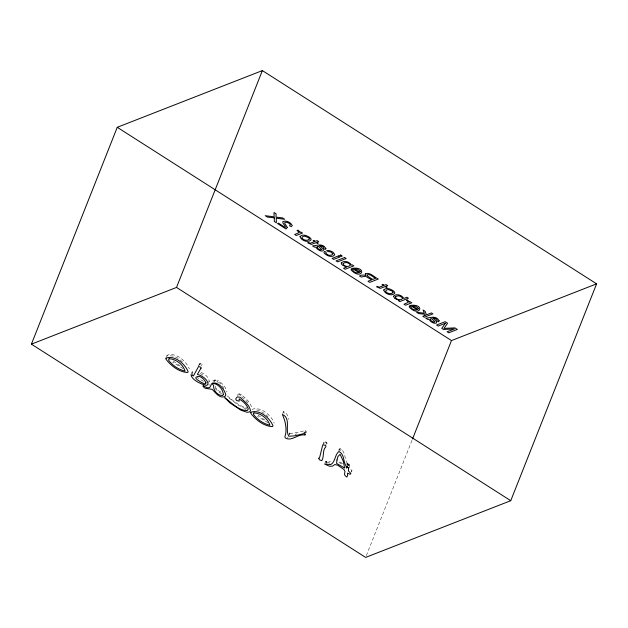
<?xml version="1.0" encoding="UTF-8"?>
<svg xmlns="http://www.w3.org/2000/svg" width="628" height="628" viewBox="0 0 628 628"><rect width="100%" height="100%" fill="white"/><g stroke="black" fill="none" stroke-linecap="round" stroke-linejoin="round"><path stroke-width="0.47" stroke-dasharray="3.14 2.35" d="M167.095 356.241L167.142 355.228C175.816 351.986 186.477 361.186 189.342 368.942M305.648 433.626L306.244 431.483L305.498 430.588L292.86 433.383L289.979 433.336L288.841 431.467M327.086 443.808L326.764 442.418L325.218 441.947L323.883 441.979L323.31 443.423M323.122 444.891L323.883 441.979M166.569 356.68L167.142 355.228M191.297 373.982L192.16 371.815L193.079 372.129L192.223 374.296M199.155 365.072L199.728 363.628L200.426 363.628L202.114 364.334L202.153 365.308M199.853 365.072L200.426 363.628M201.541 365.779L202.114 364.334M208.684 382.562L209.257 381.11C208.739 376.918 204.689 374.029 201.093 372.38M214.415 381.855L214.988 380.411C218.921 381.753 222.634 384.768 223.921 388.842M216.966 382.601L217.83 380.427C221.959 382.931 226.064 387.091 226.967 391.966M238.954 395.381L239.527 393.937L241.183 394.376C245.171 398.293 250.862 402.085 251.655 407.965L251.231 408.655M240.61 395.821L241.183 394.376M245.666 409.958L246.521 407.792C238.907 405.924 232.776 400.389 226.834 395.577M282.718 413.734L283.573 411.568C286.674 412.934 288.393 416.097 288.637 419.378M287.498 438.336L288.071 436.892M289.061 434.568L289.634 433.116M289.406 434.78L289.979 433.336M304.635 432.755L305.498 430.588M324.645 443.392L325.218 441.947M325.901 444.585L326.764 442.418M324.896 463.323L325.759 461.148L330.579 461.815M325.908 463.134L326.481 461.69L325.759 461.148M326.332 463.433L326.905 461.988L326.481 461.69M339.167 450.755L340.031 448.588C345.643 451.132 344.207 458.542 347.158 463.048L349.458 464.359L349.6 468.001M340.596 450.684L341.169 449.232M346.585 464.5L347.158 463.048M347.433 464.987L348.006 463.535L347.292 463.739L347.496 464.477L348.477 464.202L348.006 463.535M347.794 465.819L348.367 464.375M347.904 465.654L348.477 464.202M348.352 465.332L348.925 463.888M348.885 465.803L349.458 464.359M351.429 472.123L352.002 470.67L350.149 468.802M366.352 555.592L412.164 439.883M208.873 381.95L209.257 381.11M237.117 395.499L238.499 393.976L239.527 393.937M198.079 366.108L199.728 363.628M352.002 470.67L351.256 471.44M338.406 450.315L340.031 448.588M213.575 381.322L214.988 380.411M251.985 409.37C260.667 406.128 271.327 415.328 274.193 423.084M212.743 380.937L214.909 379.901L217.83 380.427M295.074 434.741L296.777 433.877M347.268 464.649L348.093 464.673L347.99 465.105M303.716 432.496L306.221 432.182M170.196 355.848C174.992 355.511 179.239 358.981 182.552 362.081M208.653 384.925L209.728 384.94M330.022 463.189L326.905 461.988M256.616 409.864L260.871 411.364L264.176 413.475M200.159 373.519L204.524 376.086M245.548 408.804L238.106 404.981L227.705 397.029M183.258 368.644L172.59 362.199M268.109 422.785L257.441 416.34M221.017 392.108C218.426 390.851 215.153 388.818 215.278 385.553M342.582 463.566L338.28 460.968M221.558 393.717L218.324 391.589L215.153 388.442M180.11 366.014L172.017 360.095M264.961 420.156L256.868 414.237M203.441 381.424L197.263 377.467M338.908 462.334L342.527 464.547M241.772 396.912L244.967 399.439L247.785 402.721M266.076 414.88L268.062 416.89M192.843 374.578L192.16 371.815M283.573 411.568L284.233 413.318"/><path stroke-width="0.94" d="M31.4 344.152L117.255 127.303L262.371 70.587L596.6 283.848L510.745 500.697L365.629 557.413L31.4 344.152L176.515 287.428L262.371 70.587M412.525 438.972L451.485 340.572L596.6 283.848M202.875 386.149L203.056 386M117.255 127.303L451.485 340.572M176.515 287.428L510.745 500.697M274.318 217.869L274.31 221.496L276.383 222.822L276.234 218.199L284.68 219.282L282.529 217.908L275.998 217.123L276.069 213.787L274.012 212.476L274.098 216.833L265.228 215.702L267.363 217.06L274.318 217.869M203.268 385.882L204.014 387.617L205.694 388.355L212.209 389.368C215.349 392.476 220.2 399.581 225.295 396.095L225.821 394.863C224.329 389.352 219.29 382.319 212.814 382.931L211.597 383.826L209.76 387.515L207.507 387.814L203.268 385.882M318.82 458.346L319.464 459.814L321.811 460.654C324.464 456.462 322.007 450.339 325.94 446.704L325.618 445.307L322.737 444.875L319.707 457.223L318.82 458.346M165.996 358.125L165.949 359.137C170.863 365.747 179.066 372.09 187.497 372.49L188.196 371.839C185.331 364.083 174.67 354.883 165.996 358.125M250.839 412.266L250.8 413.279C255.714 419.889 263.917 426.231 272.348 426.632L273.047 425.98C270.181 418.224 259.521 409.024 250.839 412.266M305.098 434.38L305.075 435.071C298.104 433.422 291.667 441.9 285.308 437.959L284.892 436.735L285.607 434.176A131.354 55.719 21.6 0 0 284.398 419.724L282.427 414.456C291.227 418.413 284.814 429.992 288.833 436.232L294.571 435.863L304.352 433.485L305.098 434.38M325.908 248.57L325.21 249.504L323.758 248.578C324.762 246.969 320.986 245.556 319.621 245.784C328.711 252.111 319.126 252.849 315.915 247.196L314.306 247.055L312.548 245.925C316.787 245.65 322.816 242.746 325.908 248.57M439.153 320.829L438.462 321.764L437.002 320.837C438.014 319.228 434.231 317.815 432.865 318.043C441.955 324.37 432.37 325.108 429.16 319.456L427.55 319.322L425.792 318.192C430.031 317.909 436.06 315.005 439.153 320.829M239.252 399.055L239.119 401.214L236.607 400.483L235.861 399.581L235.971 398.387L237.353 396.872L240.037 397.265C244.025 401.19 249.716 404.974 250.509 410.861L249.292 412.031L247.173 412.298L241.003 410.225L229.848 402.815L224.714 397.634L225.688 398.466C232.14 403.176 238.828 410.759 247.377 410.516L248.28 408.867C246.718 404.628 243.193 401.174 239.252 399.055M360.339 271.288L359.781 272.301L354.632 269.019L357.591 269.192L360.339 271.288M418.436 308.364L417.879 309.376L412.729 306.087L415.689 306.268L418.436 308.364M343.124 263.689C343.665 266.421 348.289 267.379 350.189 265.393L350.306 264.977C349.144 262.606 344.968 261.562 343.124 263.689M287.302 227.446L286.046 228.984L277.545 223.56L278.534 223.176L285.3 227.485L285.34 226.355L283.087 223.278L282.702 221.755C285.819 219.753 291.062 222.485 292.326 225.609L291.141 226.684L289.563 225.672L290.403 224.589L289.013 223.23L286.855 222.296L285.049 222.336L284.649 223.223L287.302 227.446M300.035 236.583C300.945 240.493 308.269 243.264 311.096 239.825L311.08 239.299A4.891 2.072 21.6 0 0 309.722 237.533C307.171 235.633 302.453 233.585 300.035 236.583M383.732 289.995C384.642 293.904 391.974 296.675 394.8 293.237L394.784 292.711A4.891 2.072 21.6 0 0 393.426 290.945C390.875 289.045 386.157 286.996 383.732 289.995M299.972 232.187L301.016 232.101L302.492 233.043L296.235 235.492L294.681 234.495L298.747 232.745L298.441 231.583L296.989 230.554L298.096 230.123L299.972 232.187M409.283 301.935L410.327 301.848L411.803 302.79L405.547 305.239L403.992 304.242L408.059 302.492L407.753 301.338L406.3 300.31L407.407 299.87L409.283 301.935M393.56 296.243L394.643 298.418L399.173 300.349L398.38 300.663L399.808 301.581L408.42 298.214L406.913 297.248L403.796 298.465C402.163 295.176 396.205 293.158 393.56 296.243M205.976 382.852L205.474 383.81L204.595 383.834L201.455 382.499L197.051 379.579L195.936 378.299L195.858 377.295C199.767 374.382 204.547 379.351 205.976 382.852M336.977 459.994L336.561 463.393L344.607 468.056L343.367 461.439L340.172 454.334L337.974 456.438L336.977 459.994M348.595 467.836L348.454 470.89L350.856 473.567L350.118 474.336L347.465 473.143L347.629 475.302L346.892 477.076A5.487 2.331 21.6 0 1 344.56 474.007L344.968 471.314L343.924 469.461L337.762 465.23L334.779 464.524L332.652 466.094L329.559 466.251L324.613 464.045L330.815 464.547C335.533 461.753 334.677 454.845 338.885 451.485C344.497 454.02 343.061 461.439 346.012 465.945L348.595 467.836M332.895 253.791L331.686 255.078L329.512 255.321A2.441 1.036 21.6 0 1 327.643 254.748L325.885 253.257L326.191 252.323L324.684 251.357L324.056 252.071A4.066 1.727 21.6 0 0 324.464 253.351C326.866 255.847 332.173 258.092 334.748 254.897C333.986 251.742 329.669 250.054 326.623 250.603L328.138 251.569L330.658 251.891L332.895 253.791M367.019 275.056L367.67 276.202L372.655 279.468L375.583 278.322C373.111 277.474 369.986 273.133 367.019 275.056M341.365 262.724L341.381 263.941L342.55 265.22L346.758 267.002L343.563 268.25L345.117 269.247L353.839 265.84L352.332 264.875L351.499 265.197C349.953 261.805 344.285 260.086 341.365 262.724M395.373 296.918C395.632 299.705 400.923 300.828 402.572 298.567L402.532 298.221C401.174 295.921 397.359 294.956 395.373 296.918M351.264 268.957L351.201 270.048C361.5 280.967 367.961 266.437 352.198 268.321L358.988 272.654C356.837 273.282 353.509 272.332 352.873 270.009L351.264 268.957M409.362 306.024L409.299 307.116C419.598 318.035 426.059 303.505 410.296 305.396L417.086 309.73C414.935 310.35 411.607 309.408 410.971 307.076L409.362 306.024M201.007 368.204L197.404 374.359C201.973 375.772 207.311 378.88 208.111 384.006L206.847 385.419C201.941 384.705 191.587 380.042 191.014 374.712L193.455 375.897L198.581 366.517L200.968 367.223L201.007 368.204M317.132 246.883L317.407 248.029L318.741 249.143L320.853 249.897L321.724 249.504L318.349 246.325L317.132 246.883M430.376 319.142L430.651 320.288L431.986 321.403L434.097 322.164L434.969 321.764L431.593 318.584L430.376 319.142M365.339 273.855L365.661 275.449C363.918 274.46 356.225 275.472 361.281 276.995L365.496 276.241L371.682 279.845L368 281.281L369.727 282.38L378.307 279.028C374.406 277.458 370.088 271.72 365.339 273.855M309.298 238.899L308.976 239.527C306.715 241.089 303.293 240.037 301.801 237.886L302.986 236.473L304.831 236.183L308.584 237.729A2.708 1.146 21.6 0 1 309.298 238.899M393.002 292.31L392.681 292.938C390.42 294.501 386.997 293.441 385.506 291.298L386.691 289.885L388.536 289.594L392.28 291.141A2.708 1.146 21.6 0 1 393.002 292.31M347.331 467.099L346.35 467.373L346.146 466.635L346.86 466.431L347.331 467.099M223.34 394.51L222.634 395.522C217.351 395.562 213.167 390.514 213.583 385.356L212.429 384.21L213.292 383.37C218.434 384.187 223.011 389.211 223.34 394.51M445.409 323.224L441.79 328.365L443.501 329.457L454.389 328.954L447.105 331.757L448.745 332.801L457.333 329.449L454.868 327.879L443.957 328.381L447.591 323.232L445.15 321.677L436.57 325.029L438.203 326.073L445.409 323.224M169.05 358.745L168.571 360.174C172.527 365.527 178.548 369.57 185.064 371.101C183.125 364.538 175.942 358.918 169.05 358.745M253.9 412.886L253.422 414.315C257.378 419.669 263.399 423.712 269.914 425.242C267.975 418.68 260.793 413.059 253.9 412.886M308.521 242.471L307.689 242.801L311.355 244.41L316.143 242.636L317.399 243.436L318.255 243.099L316.999 242.298L318.749 241.615L317.171 240.61L315.429 241.293L313.945 240.351L313.089 240.689L314.565 241.631L310.13 243.279L308.521 242.471M338.351 255.949L332.118 258.383L333.704 259.395L339.929 256.962L338.351 255.949M340.706 255.031L339.512 255.494L341.09 256.507L342.284 256.043L340.706 255.031M344.623 257.535L336.043 260.887L337.597 261.876L346.177 258.524L344.623 257.535M377.452 286.454L376.619 286.776L380.285 288.385L385.074 286.619L386.322 287.42L387.186 287.082L385.93 286.282L387.68 285.599L386.102 284.594L384.36 285.277L382.876 284.335L382.02 284.672L383.496 285.614L379.061 287.263L377.452 286.454M425.187 315.358L422.84 316.269L424.34 317.226L432.92 313.874L431.42 312.917L426.436 314.864L425.101 311.276L423.107 310.004L424.316 313.184L416.654 312.328L418.64 313.592L424.685 314.204L425.187 315.358M346.381 467.444L346.209 467.86L347.096 467.899L346.381 467.444"/></g></svg>
